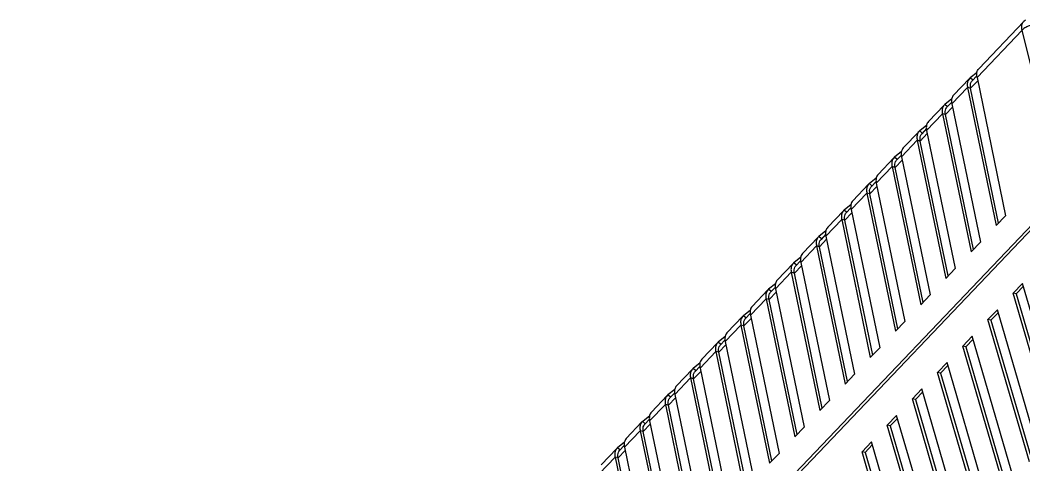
# Model space of a CAD drawing. Header units: millimetres. Extents: x 14343 to 15285, y -9166 to -7819.
# Drawn here: x 14521.7 to 14635.1, y -8987.1 to -8936.8 of the extents above; entities that cross this region are included whole.
import ezdxf

# ---------------------------------------------------------------- set-up
doc = ezdxf.new("R2010")
doc.units = ezdxf.units.MM

# ---------------------------------------------------------------- blocks, each defined once
blk = doc.blocks.new('u9')
at = {"color": 7, "linetype": 'Continuous'}
for p, q in [((174.427, 463.861), (292.191, 587.5)), ((174.517, 463.497), (292.257, 587.109)), ((196.815, 492.861), (192.137, 508.909)), ((192.473, 508.846), (197.155, 492.785)), ((221.555, 508.75), (224.713, 493.496)), ((225.055, 493.407), (221.821, 509.03)), ((191.409, 507.729), (196.091, 491.668)), ((223.991, 492.29), (220.757, 507.913)), ((193.97, 489.874), (189.293, 505.922)), ((189.629, 505.86), (194.31, 489.798)), ((218.71, 505.764), (221.868, 490.51)), ((222.211, 490.42), (218.977, 506.044)), ((188.565, 504.743), (193.246, 488.682)), ((221.147, 489.304), (217.913, 504.927)), ((191.126, 486.888), (186.448, 502.936)), ((186.784, 502.873), (191.466, 486.812)), ((215.866, 502.778), (219.024, 487.523)), ((219.366, 487.434), (216.132, 503.057)), ((185.72, 501.757), (190.402, 485.695)), ((218.302, 486.317), (215.068, 501.94)), ((216.522, 484.448), (213.287, 500.071)), ((188.281, 483.902), (183.604, 499.949)), ((183.94, 499.887), (188.621, 483.826)), ((215.458, 483.331), (212.224, 498.954)), ((213.021, 499.791), (216.179, 484.537)), ((182.876, 498.77), (187.557, 482.709)), ((185.437, 480.915), (180.759, 496.963)), ((181.095, 496.901), (185.777, 480.839)), ((210.177, 496.805), (213.335, 481.55)), ((213.677, 481.461), (210.443, 497.084)), ((180.031, 495.784), (184.713, 479.722)), ((212.613, 480.344), (209.379, 495.968)), ((226.836, 495.276), (225.055, 493.407)), ((182.592, 477.929), (177.915, 493.977)), ((178.251, 493.914), (182.932, 477.853)), ((207.598, 494.098), (206.535, 492.981)), ((207.332, 493.819), (210.49, 478.564)), ((210.833, 478.475), (207.598, 494.098)), ((224.713, 493.496), (223.915, 492.659)), ((224.713, 493.496), (225.055, 493.407)), ((226.636, 494.282), (224.855, 492.412)), ((177.187, 492.797), (181.868, 476.736)), ((196.815, 492.861), (195.994, 491.999)), ((197.155, 492.785), (196.091, 491.668)), ((196.815, 492.861), (197.155, 492.785)), ((209.769, 477.358), (206.535, 492.981)), ((223.991, 492.29), (222.211, 490.42)), ((223.986, 491.713), (224.776, 492.34)), ((224.006, 492.1), (224.546, 492.667)), ((224.48, 492.607), (224.776, 492.34)), ((179.748, 474.942), (175.07, 490.99)), ((204.754, 491.112), (203.69, 489.995)), ((207.988, 475.489), (204.754, 491.112)), ((223.792, 491.295), (222.011, 489.426)), ((175.406, 490.928), (180.088, 474.866)), ((193.97, 489.874), (193.15, 489.013)), ((193.97, 489.874), (194.31, 489.798)), ((206.924, 474.372), (203.69, 489.995)), ((204.488, 490.832), (207.646, 475.578)), ((221.868, 490.51), (221.071, 489.672)), ((221.868, 490.51), (222.211, 490.42)), ((174.342, 489.813), (179.024, 473.75)), ((194.31, 489.798), (193.246, 488.682)), ((221.147, 489.304), (219.366, 487.434)), ((221.142, 488.726), (221.932, 489.354)), ((221.161, 489.114), (221.701, 489.681)), ((221.636, 489.621), (221.932, 489.354)), ((201.909, 488.125), (200.846, 487.008)), ((201.643, 487.846), (204.801, 472.591)), ((205.144, 472.502), (201.909, 488.125)), ((220.947, 488.309), (219.166, 486.44)), ((191.126, 486.888), (190.305, 486.027)), ((191.466, 486.812), (190.402, 485.695)), ((191.126, 486.888), (191.466, 486.812)), ((204.08, 471.385), (200.846, 487.008)), ((219.024, 487.523), (218.226, 486.686)), ((218.317, 486.127), (218.857, 486.694)), ((218.791, 486.634), (219.087, 486.367)), ((219.024, 487.523), (219.366, 487.434)), ((218.103, 485.323), (216.322, 483.453)), ((218.302, 486.317), (216.522, 484.448)), ((218.297, 485.74), (219.087, 486.367)), ((199.065, 485.139), (198.001, 484.022)), ((198.799, 484.859), (201.957, 469.605)), ((202.299, 469.516), (199.065, 485.139)), ((216.179, 484.537), (215.382, 483.7)), ((216.179, 484.537), (216.522, 484.448)), ((188.281, 483.902), (187.461, 483.04)), ((188.621, 483.826), (187.557, 482.709)), ((188.281, 483.902), (188.621, 483.826)), ((201.235, 468.399), (198.001, 484.022)), ((215.458, 483.331), (213.677, 481.461)), ((215.453, 482.754), (216.243, 483.381)), ((215.472, 483.141), (216.012, 483.708)), ((215.946, 483.648), (216.243, 483.381)), ((196.22, 482.153), (195.157, 481.036)), ((199.455, 466.529), (196.22, 482.153)), ((215.258, 482.336), (213.477, 480.467)), ((185.437, 480.915), (184.616, 480.054)), ((185.777, 480.839), (184.713, 479.722)), ((185.437, 480.915), (185.777, 480.839)), ((198.391, 465.412), (195.157, 481.036)), ((195.954, 481.873), (199.112, 466.619)), ((213.335, 481.55), (212.537, 480.713)), ((213.335, 481.55), (213.677, 481.461)), ((212.613, 480.344), (210.833, 478.475)), ((212.608, 479.767), (213.398, 480.394)), ((212.628, 480.155), (213.168, 480.722)), ((213.102, 480.662), (213.398, 480.394)), ((193.376, 479.166), (192.312, 478.049)), ((193.11, 478.887), (196.268, 463.632)), ((196.61, 463.543), (193.376, 479.166)), ((210.49, 478.564), (209.693, 477.727)), ((210.49, 478.564), (210.833, 478.475)), ((212.414, 479.35), (210.633, 477.48)), ((182.592, 477.929), (181.772, 477.067)), ((182.932, 477.853), (181.868, 476.736)), ((182.592, 477.929), (182.932, 477.853)), ((195.546, 462.426), (192.312, 478.049)), ((209.764, 476.781), (210.554, 477.408)), ((209.783, 477.168), (210.323, 477.735)), ((210.257, 477.675), (210.554, 477.408)), ((209.569, 476.363), (207.788, 474.494)), ((209.769, 477.358), (207.988, 475.489)), ((190.531, 476.18), (189.467, 475.063)), ((190.265, 475.9), (193.423, 460.646)), ((193.766, 460.557), (190.531, 476.18)), ((207.646, 475.578), (206.848, 474.74)), ((207.646, 475.578), (207.988, 475.489)), ((179.748, 474.942), (178.927, 474.081)), ((180.088, 474.866), (179.024, 473.75)), ((179.748, 474.942), (180.088, 474.866)), ((192.702, 459.44), (189.467, 475.063)), ((206.924, 474.372), (205.144, 472.502)), ((206.919, 473.795), (207.709, 474.422)), ((206.939, 474.182), (207.479, 474.749)), ((207.413, 474.689), (207.709, 474.422)), ((187.687, 473.193), (186.623, 472.076)), ((187.421, 472.914), (190.578, 457.659)), ((190.921, 457.57), (187.687, 473.193)), ((206.725, 473.377), (204.944, 471.508)), ((189.857, 456.453), (186.623, 472.076)), ((204.801, 472.591), (204.004, 471.754)), ((204.094, 471.195), (204.634, 471.763)), ((204.568, 471.702), (204.865, 471.435)), ((204.801, 472.591), (205.144, 472.502)), ((204.08, 471.385), (202.299, 469.516)), ((204.074, 470.808), (204.865, 471.435)), ((184.842, 470.207), (183.778, 469.09)), ((184.576, 469.927), (187.734, 454.673)), ((188.077, 454.584), (184.842, 470.207)), ((201.957, 469.605), (201.159, 468.768)), ((201.957, 469.605), (202.299, 469.516)), ((203.88, 470.391), (202.099, 468.521)), ((187.013, 453.467), (183.778, 469.09)), ((201.235, 468.399), (199.455, 466.529)), ((201.23, 467.822), (202.02, 468.449)), ((201.25, 468.209), (201.79, 468.776)), ((201.724, 468.716), (202.02, 468.449)), ((181.998, 467.221), (180.934, 466.104)), ((185.232, 451.597), (181.998, 467.221)), ((201.035, 467.404), (199.255, 465.535)), ((184.169, 450.478), (180.934, 466.104)), ((181.731, 466.941), (184.889, 451.687)), ((199.112, 466.619), (198.314, 465.781)), ((199.112, 466.619), (199.455, 466.529)), ((198.391, 465.412), (196.61, 463.543)), ((198.385, 464.835), (199.176, 465.463)), ((198.405, 465.223), (198.945, 465.79)), ((198.879, 465.73), (199.176, 465.463)), ((198.191, 464.418), (196.41, 462.548)), ((174.517, 463.497), (179.081, 445.137)), ((196.268, 463.632), (195.47, 462.795)), ((195.56, 462.236), (196.101, 462.803)), ((196.035, 462.743), (196.331, 462.476)), ((196.268, 463.632), (196.61, 463.543)), ((195.546, 462.426), (193.766, 460.557)), ((195.541, 461.849), (196.331, 462.476)), ((193.423, 460.646), (192.625, 459.808)), ((193.423, 460.646), (193.766, 460.557)), ((195.346, 461.431), (193.566, 459.562)), ((192.702, 459.44), (190.921, 457.57)), ((192.696, 458.863), (193.487, 459.49)), ((192.716, 459.25), (193.256, 459.817)), ((193.19, 459.757), (193.487, 459.49)), ((192.502, 458.445), (190.721, 456.576)), ((190.578, 457.659), (189.781, 456.822)), ((190.578, 457.659), (190.921, 457.57)), ((189.857, 456.453), (188.077, 454.584)), ((189.852, 455.876), (190.642, 456.503)), ((189.871, 456.263), (190.412, 456.831)), ((190.346, 456.77), (190.642, 456.503)), ((189.657, 455.459), (187.877, 453.589)), ((187.734, 454.673), (186.936, 453.836)), ((187.027, 453.277), (187.567, 453.844)), ((187.501, 453.784), (187.798, 453.517)), ((187.734, 454.673), (188.077, 454.584)), ((186.813, 452.472), (185.032, 450.603)), ((187.013, 453.467), (185.232, 451.597)), ((187.007, 452.89), (187.798, 453.517)), ((184.889, 451.687), (184.092, 450.849)), ((184.889, 451.687), (185.232, 451.597)), ((184.169, 450.478), (179.081, 445.137)), ((184.164, 449.904), (184.953, 450.531)), ((184.182, 450.291), (184.723, 450.858)), ((184.657, 450.798), (184.953, 450.531)), ((183.968, 449.484), (178.894, 444.156)), ((178.704, 443.984), (178.894, 444.156))]:
    blk.add_line(p, q, dxfattribs=at)
for centre, radius, start, end in [((224.317, 492.918), 0.738, 308.45051, 312.37169), ((224.298, 492.939), 0.767, 312.37257, 316.60688), ((221.473, 489.932), 0.738, 308.45051, 312.37169), ((221.454, 489.953), 0.767, 312.37257, 316.60688), ((218.609, 486.966), 0.767, 312.37257, 316.60688), ((218.628, 486.946), 0.738, 308.45051, 312.37169), ((215.784, 483.959), 0.738, 308.45051, 312.37169), ((215.765, 483.98), 0.767, 312.37257, 316.60688), ((212.939, 480.973), 0.738, 308.45051, 312.37169), ((212.92, 480.994), 0.767, 312.37257, 316.60688), ((210.095, 477.986), 0.738, 308.45051, 312.37169), ((210.075, 478.007), 0.767, 312.37257, 316.60688), ((207.25, 475), 0.738, 308.45051, 312.37169), ((207.231, 475.021), 0.767, 312.37257, 316.60688), ((204.406, 472.014), 0.738, 308.45051, 312.37169), ((204.386, 472.035), 0.767, 312.37257, 316.60688), ((201.561, 469.027), 0.738, 308.45051, 312.37169), ((201.542, 469.048), 0.767, 312.37257, 316.60688), ((198.717, 466.041), 0.738, 308.45051, 312.37169), ((198.697, 466.062), 0.767, 312.37257, 316.60688), ((195.872, 463.054), 0.738, 308.45051, 312.37169), ((195.853, 463.075), 0.767, 312.37257, 316.60688), ((193.028, 460.068), 0.738, 308.45051, 312.37169), ((193.008, 460.089), 0.767, 312.37257, 316.60688), ((190.183, 457.082), 0.738, 308.45051, 312.37169), ((190.164, 457.103), 0.767, 312.37257, 316.60688), ((187.319, 454.116), 0.767, 312.37257, 316.60688), ((187.338, 454.095), 0.738, 308.45051, 312.37169), ((184.494, 451.109), 0.738, 308.45051, 312.37169), ((184.475, 451.13), 0.767, 312.37257, 316.60688)]:
    blk.add_arc(centre, radius, start, end, dxfattribs=at)
for points, start_tangent, end_tangent in [([(224.713, 493.496), (224.739, 493.134), (224.66, 492.832)], (0.2027194, -0.9792369), (-0.444091, -0.8959817)), ([(224.992, 492.609), (225.087, 492.973), (225.056, 493.407)], (0.4440944, 0.89598), (-0.2027194, 0.9792369)), ([(224.024, 491.856), (223.992, 492.29)], (0.0794904, 0.9968356), (-0.2027194, 0.9792369)), ([(224.66, 492.832), (224.546, 492.667)], (-0.444091, -0.8959817), (-0.6871584, -0.7265076)), ([(224.855, 492.413), (224.992, 492.609)], (0.6871576, 0.7265084), (0.4440944, 0.89598)), ([(223.791, 491.296), (223.928, 491.493), (224.024, 491.856)], (0.6871592, 0.7265069), (0.0794904, 0.9968356)), ([(221.815, 489.845), (221.701, 489.681)], (-0.444091, -0.8959817), (-0.6871584, -0.7265076)), ([(221.868, 490.51), (221.895, 490.148), (221.815, 489.845)], (0.2027194, -0.9792369), (-0.444091, -0.8959817)), ([(222.148, 489.623), (222.243, 489.986), (222.211, 490.42)], (0.4440944, 0.89598), (-0.2027194, 0.9792369)), ([(220.947, 488.309), (221.084, 488.506), (221.179, 488.87)], (0.6871592, 0.7265069), (0.0794904, 0.9968356)), ([(221.179, 488.87), (221.147, 489.304)], (0.0794904, 0.9968356), (-0.2027194, 0.9792369)), ([(222.011, 489.426), (222.148, 489.623)], (0.6871576, 0.7265084), (0.4440944, 0.89598)), ([(218.971, 486.859), (218.857, 486.695)], (-0.444091, -0.8959817), (-0.6871584, -0.7265076)), ([(219.024, 487.523), (219.05, 487.162), (218.971, 486.859)], (0.2027194, -0.9792369), (-0.444091, -0.8959817)), ([(219.166, 486.44), (219.303, 486.637)], (0.6871576, 0.7265084), (0.4440944, 0.89598)), ([(219.303, 486.637), (219.398, 487), (219.367, 487.434)], (0.4440944, 0.89598), (-0.2027194, 0.9792369)), ([(218.102, 485.323), (218.239, 485.52), (218.335, 485.883)], (0.6871592, 0.7265069), (0.0794904, 0.9968356)), ([(218.335, 485.883), (218.303, 486.317)], (0.0794904, 0.9968356), (-0.2027194, 0.9792369)), ([(216.179, 484.537), (216.206, 484.175), (216.126, 483.872)], (0.2027194, -0.9792369), (-0.444091, -0.8959817)), ([(216.459, 483.65), (216.554, 484.014), (216.522, 484.448)], (0.4440944, 0.89598), (-0.2027194, 0.9792369)), ([(215.49, 482.897), (215.458, 483.331)], (0.0794904, 0.9968356), (-0.2027194, 0.9792369)), ([(216.126, 483.872), (216.012, 483.708)], (-0.444091, -0.8959817), (-0.6871584, -0.7265076)), ([(216.322, 483.453), (216.459, 483.65)], (0.6871576, 0.7265084), (0.4440944, 0.89598)), ([(215.258, 482.336), (215.395, 482.533), (215.49, 482.897)], (0.6871592, 0.7265069), (0.0794904, 0.9968356)), ([(213.282, 480.886), (213.168, 480.722)], (-0.444091, -0.8959817), (-0.6871584, -0.7265076)), ([(213.335, 481.55), (213.361, 481.189), (213.282, 480.886)], (0.2027194, -0.9792369), (-0.444091, -0.8959817)), ([(213.614, 480.664), (213.709, 481.027), (213.678, 481.461)], (0.4440944, 0.89598), (-0.2027194, 0.9792369)), ([(212.413, 479.35), (212.55, 479.547), (212.645, 479.91)], (0.6871592, 0.7265069), (0.0794904, 0.9968356)), ([(212.645, 479.91), (212.614, 480.344)], (0.0794904, 0.9968356), (-0.2027194, 0.9792369)), ([(213.477, 480.467), (213.614, 480.664)], (0.6871576, 0.7265084), (0.4440944, 0.89598)), ([(210.49, 478.564), (210.517, 478.202), (210.437, 477.9)], (0.2027194, -0.9792369), (-0.444091, -0.8959817)), ([(210.437, 477.9), (210.323, 477.735)], (-0.444091, -0.8959817), (-0.6871584, -0.7265076)), ([(210.633, 477.481), (210.77, 477.678)], (0.6871576, 0.7265084), (0.4440944, 0.89598)), ([(210.77, 477.678), (210.865, 478.041), (210.833, 478.475)], (0.4440944, 0.89598), (-0.2027194, 0.9792369)), ([(209.569, 476.364), (209.706, 476.561), (209.801, 476.924)], (0.6871592, 0.7265069), (0.0794904, 0.9968356)), ([(209.801, 476.924), (209.769, 477.358)], (0.0794904, 0.9968356), (-0.2027194, 0.9792369)), ([(207.646, 475.578), (207.672, 475.216), (207.593, 474.913)], (0.2027194, -0.9792369), (-0.444091, -0.8959817)), ([(207.925, 474.691), (208.02, 475.055), (207.988, 475.488)], (0.4440944, 0.89598), (-0.2027194, 0.9792369)), ([(206.956, 473.938), (206.925, 474.372)], (0.0794904, 0.9968356), (-0.2027194, 0.9792369)), ([(207.593, 474.913), (207.479, 474.749)], (-0.444091, -0.8959817), (-0.6871584, -0.7265076)), ([(207.788, 474.494), (207.925, 474.691)], (0.6871576, 0.7265084), (0.4440944, 0.89598)), ([(206.724, 473.377), (206.861, 473.574), (206.956, 473.938)], (0.6871592, 0.7265069), (0.0794904, 0.9968356)), ([(204.748, 471.927), (204.634, 471.763)], (-0.444091, -0.8959817), (-0.6871584, -0.7265076)), ([(204.801, 472.591), (204.828, 472.23), (204.748, 471.927)], (0.2027194, -0.9792369), (-0.444091, -0.8959817)), ([(204.944, 471.508), (205.081, 471.705)], (0.6871576, 0.7265084), (0.4440944, 0.89598)), ([(205.081, 471.705), (205.176, 472.068), (205.144, 472.502)], (0.4440944, 0.89598), (-0.2027194, 0.9792369)), ([(203.88, 470.391), (204.017, 470.588), (204.112, 470.951)], (0.6871592, 0.7265069), (0.0794904, 0.9968356)), ([(204.112, 470.951), (204.08, 471.385)], (0.0794904, 0.9968356), (-0.2027194, 0.9792369)), ([(201.957, 469.605), (201.983, 469.243), (201.904, 468.94)], (0.2027194, -0.9792369), (-0.444091, -0.8959817)), ([(202.236, 468.718), (202.331, 469.082), (202.299, 469.516)], (0.4440944, 0.89598), (-0.2027194, 0.9792369)), ([(201.267, 467.965), (201.236, 468.399)], (0.0794904, 0.9968356), (-0.2027194, 0.9792369)), ([(201.904, 468.94), (201.79, 468.776)], (-0.444091, -0.8959817), (-0.6871584, -0.7265076)), ([(202.099, 468.521), (202.236, 468.718)], (0.6871576, 0.7265084), (0.4440944, 0.89598)), ([(201.035, 467.404), (201.172, 467.601), (201.267, 467.965)], (0.6871592, 0.7265069), (0.0794904, 0.9968356)), ([(199.112, 466.619), (199.139, 466.257), (199.059, 465.954)], (0.2027194, -0.9792369), (-0.444091, -0.8959817)), ([(199.392, 465.732), (199.487, 466.095), (199.455, 466.529)], (0.4440944, 0.89598), (-0.2027194, 0.9792369)), ([(198.191, 464.418), (198.328, 464.615), (198.423, 464.978)], (0.6871592, 0.7265069), (0.0794904, 0.9968356)), ([(198.423, 464.978), (198.391, 465.412)], (0.0794904, 0.9968356), (-0.2027194, 0.9792369)), ([(199.059, 465.954), (198.945, 465.79)], (-0.444091, -0.8959817), (-0.6871584, -0.7265076)), ([(199.255, 465.535), (199.392, 465.732)], (0.6871576, 0.7265084), (0.4440944, 0.89598)), ([(196.215, 462.968), (196.101, 462.804)], (-0.444091, -0.8959817), (-0.6871584, -0.7265076)), ([(196.268, 463.632), (196.294, 463.271), (196.215, 462.968)], (0.2027194, -0.9792369), (-0.444091, -0.8959817)), ([(196.41, 462.549), (196.547, 462.746)], (0.6871576, 0.7265084), (0.4440944, 0.89598)), ([(196.547, 462.746), (196.642, 463.109), (196.61, 463.543)], (0.4440944, 0.89598), (-0.2027194, 0.9792369)), ([(195.346, 461.432), (195.483, 461.629), (195.578, 461.992)], (0.6871592, 0.7265069), (0.0794904, 0.9968356)), ([(195.578, 461.992), (195.547, 462.426)], (0.0794904, 0.9968356), (-0.2027194, 0.9792369)), ([(193.423, 460.646), (193.449, 460.284), (193.37, 459.981)], (0.2027194, -0.9792369), (-0.444091, -0.8959817)), ([(193.703, 459.759), (193.798, 460.123), (193.766, 460.556)], (0.4440944, 0.89598), (-0.2027194, 0.9792369)), ([(192.734, 459.006), (192.702, 459.44)], (0.0794904, 0.9968356), (-0.2027194, 0.9792369)), ([(193.37, 459.981), (193.256, 459.817)], (-0.444091, -0.8959817), (-0.6871584, -0.7265076)), ([(193.566, 459.562), (193.703, 459.759)], (0.6871576, 0.7265084), (0.4440944, 0.89598)), ([(192.502, 458.445), (192.639, 458.642), (192.734, 459.006)], (0.6871592, 0.7265069), (0.0794904, 0.9968356)), ([(190.526, 456.995), (190.412, 456.831)], (-0.444091, -0.8959817), (-0.6871584, -0.7265076)), ([(190.578, 457.659), (190.605, 457.298), (190.526, 456.995)], (0.2027194, -0.9792369), (-0.444091, -0.8959817)), ([(190.858, 456.773), (190.953, 457.136), (190.921, 457.57)], (0.4440944, 0.89598), (-0.2027194, 0.9792369)), ([(189.657, 455.459), (189.794, 455.656), (189.889, 456.019)], (0.6871592, 0.7265069), (0.0794904, 0.9968356)), ([(189.889, 456.019), (189.858, 456.453)], (0.0794904, 0.9968356), (-0.2027194, 0.9792369)), ([(190.721, 456.576), (190.858, 456.773)], (0.6871576, 0.7265084), (0.4440944, 0.89598)), ([(187.681, 454.009), (187.567, 453.844)], (-0.444091, -0.8959817), (-0.6871584, -0.7265076)), ([(187.734, 454.673), (187.76, 454.311), (187.681, 454.009)], (0.2027194, -0.9792369), (-0.444091, -0.8959817)), ([(187.877, 453.589), (188.014, 453.786)], (0.6871576, 0.7265084), (0.4440944, 0.89598)), ([(188.014, 453.786), (188.109, 454.15), (188.077, 454.584)], (0.4440944, 0.89598), (-0.2027194, 0.9792369)), ([(186.813, 452.473), (186.95, 452.67), (187.045, 453.033)], (0.6871592, 0.7265069), (0.0794904, 0.9968356)), ([(187.045, 453.033), (187.013, 453.467)], (0.0794904, 0.9968356), (-0.2027194, 0.9792369)), ([(184.889, 451.687), (184.916, 451.325), (184.837, 451.022)], (0.2027194, -0.9792369), (-0.444091, -0.8959817)), ([(185.169, 450.8), (185.264, 451.163), (185.232, 451.597)], (0.4440944, 0.89598), (-0.2027194, 0.9792369)), ([(184.169, 450.478), (184.2, 450.045)], (0.2027194, -0.9792369), (-0.0791329, -0.9968641)), ([(184.837, 451.022), (184.722, 450.858)], (-0.444091, -0.8959817), (-0.6871584, -0.7265076)), ([(185.032, 450.603), (185.169, 450.8)], (0.6871576, 0.7265084), (0.4440944, 0.89598)), ([(184.2, 450.045), (184.106, 449.682), (183.968, 449.484)], (-0.0791329, -0.9968641), (-0.6870029, -0.7266547)), ([(177.029, 444.605), (177.557, 444.519), (178.132, 444.59), (178.667, 444.807), (179.081, 445.137)], (0.9470508, -0.3210837), (0.6656732, 0.7462434)), ([(179.081, 445.137), (179.11, 444.97), (179.121, 444.81), (179.114, 444.66), (179.089, 444.52), (179.046, 444.391), (178.986, 444.275), (178.91, 444.173), (178.895, 444.157)], (0.2169594, -0.9761806), (-0.6898214, -0.7239796))]:
    blk.add_spline(points, degree=3, dxfattribs=dict(at, start_tangent=start_tangent, end_tangent=end_tangent))

msp = doc.modelspace()

# ---------------------------------------------------------------- block references
at = {"rotation": 180}
msp.add_blockref('u9', (14813.95, -8492.81), dxfattribs=at)

doc.saveas('drawing.dxf')
